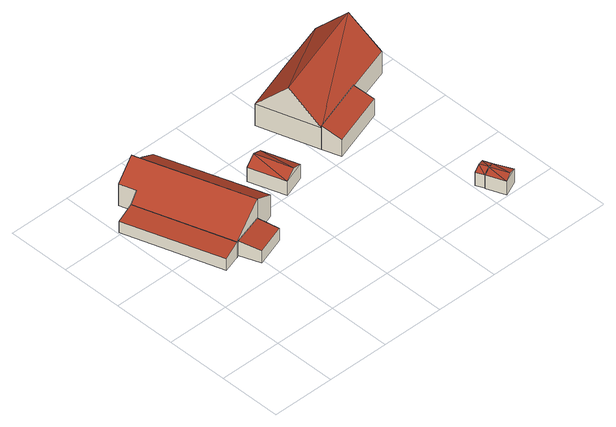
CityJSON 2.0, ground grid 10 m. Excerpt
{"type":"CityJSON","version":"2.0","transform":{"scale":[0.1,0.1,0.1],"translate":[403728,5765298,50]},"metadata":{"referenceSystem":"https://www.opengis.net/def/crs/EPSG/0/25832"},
"CityObjects":{
"building1":{"type":"Building","attributes":{"Gemeindeschluessel":"05515000","Geometrietyp2DReferenz":"3000","function":"31001_2700","roofType":"2100","measuredHeight":2.6},"geometry":[{"type":"Solid","lod":"2","boundaries":[[[[0,1,2,3]],[[4,5,1,0]],[[6,7,5,4]],[[3,2,7,6]],[[4,0,3,6]],[[1,5,7,2]]]],"semantics":{"surfaces":[{"type":"WallSurface"},{"type":"RoofSurface"},{"type":"GroundSurface"}],"values":[[0,0,0,0,1,2]]}}]},
"building2":{"type":"Building","attributes":{"Gemeindeschluessel":"05515000","Geometrietyp2DReferenz":"3000","function":"31001_2700","roofType":"2100","measuredHeight":2.51},"geometry":[{"type":"Solid","lod":"2","boundaries":[[[[8,9,10,11]],[[12,13,9,8]],[[14,15,13,12]],[[11,10,15,14]],[[12,8,11,14]],[[9,13,15,10]]]],"semantics":{"surfaces":[{"type":"WallSurface"},{"type":"RoofSurface"},{"type":"GroundSurface"}],"values":[[0,0,0,0,1,2]]}}]},
"building3":{"type":"Building","attributes":{"Gemeindeschluessel":"05515000","Geometrietyp2DReferenz":"3000","function":"31001_2700","roofType":"2100","measuredHeight":6.09},"geometry":[{"type":"Solid","lod":"2","boundaries":[[[[16,17,18,0]],[[19,20,17,16]],[[21,22,20,19]],[[23,24,22,21]],[[25,26,24,23]],[[27,28,26,25]],[[4,29,28,27]],[[0,18,29,4]],[[27,25,23,21,19,16,0,4]],[[17,20,22,24,26,28,29,18]]]],"semantics":{"surfaces":[{"type":"WallSurface"},{"type":"RoofSurface"},{"type":"GroundSurface"}],"values":[[0,0,0,0,0,0,0,0,1,2]]}}]},
"building4":{"type":"Building","attributes":{"Gemeindeschluessel":"05515000","Geometrietyp2DReferenz":"3000","function":"31001_2700","roofType":"2100","measuredHeight":6.13},"geometry":[{"type":"Solid","lod":"2","boundaries":[[[[30,31,24,23]],[[32,33,31,30]],[[34,35,33,32]],[[25,26,35,34]],[[23,24,26,25]],[[34,32,30,23,25]],[[31,33,35,26,24]]]],"semantics":{"surfaces":[{"type":"WallSurface"},{"type":"RoofSurface"},{"type":"GroundSurface"}],"values":[[0,0,0,0,0,1,2]]}}]},
"building5":{"type":"Building","attributes":{"Gemeindeschluessel":"05515000","Geometrietyp2DReferenz":"3000","function":"31001_2700","roofType":"3100","measuredHeight":3.42},"geometry":[{"type":"Solid","lod":"2","boundaries":[[[[36,37,38,39]],[[40,41,37,36]],[[42,43,41,40]],[[39,38,43,42]],[[36,44,40]],[[42,45,39]],[[44,36,39]],[[39,45,44]],[[40,44,45]],[[45,42,40]],[[37,41,43,38]]]],"semantics":{"surfaces":[{"type":"WallSurface"},{"type":"RoofSurface"},{"type":"GroundSurface"}],"values":[[0,0,0,0,0,0,1,1,1,1,2]]}}]},
"building6":{"type":"Building","attributes":{"Gemeindeschluessel":"05515000","Geometrietyp2DReferenz":"3000","function":"31001_2700","roofType":"2100","measuredHeight":4.05},"geometry":[{"type":"Solid","lod":"2","boundaries":[[[[46,47,48,49]],[[50,51,47,46]],[[52,53,51,50]],[[49,48,53,52]],[[50,46,49,52]],[[47,51,53,48]]]],"semantics":{"surfaces":[{"type":"WallSurface"},{"type":"RoofSurface"},{"type":"GroundSurface"}],"values":[[0,0,0,0,1,2]]}}]},
"building7":{"type":"Building","attributes":{"Gemeindeschluessel":"05515000","Geometrietyp2DReferenz":"3000","function":"51009_1610","roofType":"3100","measuredHeight":2.68},"geometry":[{"type":"Solid","lod":"2","boundaries":[[[[54,55,56,57]],[[58,59,55,54]],[[60,61,59,58]],[[57,56,61,60]],[[54,62,58]],[[60,63,57]],[[62,54,57]],[[57,63,62]],[[58,62,63]],[[63,60,58]],[[55,59,61,56]]]],"semantics":{"surfaces":[{"type":"WallSurface"},{"type":"RoofSurface"},{"type":"GroundSurface"}],"values":[[0,0,0,0,0,0,1,1,1,1,2]]}}]},
"building8":{"type":"Building","attributes":{"Gemeindeschluessel":"05515000","Geometrietyp2DReferenz":"3000","function":"31001_1310","roofType":"3100","measuredHeight":2.71},"geometry":[{"type":"Solid","lod":"2","boundaries":[[[[64,65,66,54]],[[67,68,65,64]],[[58,69,68,67]],[[54,66,69,58]],[[64,70,67]],[[58,71,54]],[[70,64,54]],[[54,71,70]],[[67,70,71]],[[71,58,67]],[[65,68,69,66]]]],"semantics":{"surfaces":[{"type":"WallSurface"},{"type":"RoofSurface"},{"type":"GroundSurface"}],"values":[[0,0,0,0,0,0,1,1,1,1,2]]}}]},
"building9":{"type":"Building","attributes":{"Gemeindeschluessel":"05515000","Geometrietyp2DReferenz":"3000","function":"31001_1000","roofType":"3100","measuredHeight":8.72},"address":[{"country":"Germany","locality":"Münster","thoroughfareNumber":"233","thoroughfareName":"Am Max-Klemens-Kanal"}],"geometry":[{"type":"Solid","lod":"2","boundaries":[[[[72,73,74,75]],[[76,77,73,72]],[[78,51,77,76]],[[79,47,51,78]],[[80,81,47,79]],[[75,74,81,80]],[[82,72,83]],[[72,75,80,83]],[[78,76,82,79]],[[83,79,82]],[[82,76,72]],[[83,80,79]],[[73,77,51,47,81,74]]]],"semantics":{"surfaces":[{"type":"WallSurface"},{"type":"RoofSurface"},{"type":"GroundSurface"}],"values":[[0,0,0,0,0,0,1,1,1,1,0,0,2]]}}]}
},
"vertices":[
[31,311,33],[31,311,7],[1,303,7],[1,303,27],[80,160,33],[80,160,7],[51,151,27],[51,151,7],
[142,144,29],[142,144,8],[132,176,8],[132,176,33],[94,128,29],[94,128,8],[82,161,33],[82,161,8],
[47,317,44],[47,317,6],[31,311,6],[39,343,44],[39,343,6],[73,354,67],[73,354,6],[77,342,67],[77,342,6],[132,176,67],[132,176,6],[82,161,34],[82,161,6],[80,160,6],
[84,345,62],[84,345,6],[114,355,42],[114,355,6],[168,188,44],[168,188,6],
[247,213,33],[247,213,8],[228,270,8],[228,270,33],[211,201,33],[211,201,8],[192,258,33],[192,258,8],[229,207,42],[210,264,42],
[306,235,50],[306,235,9],[316,206,9],[316,206,38],[393,264,50],[393,264,9],[403,235,38],[403,235,9],
[431,40,32],[431,40,9],[425,53,9],[425,53,32],[408,30,32],[408,30,9],[402,43,32],[402,43,9],[420,35,36],[414,48,36],
[444,12,32],[444,12,8],[431,40,8],[420,1,32],[420,1,8],[408,30,8],[432,7,35],[420,35,35],
[437,382,47],[437,382,9],[358,357,9],[358,357,47],[468,288,47],[468,288,9],[393,264,47],[306,235,47],[276,330,47],[276,330,9],[452,335,96],[291,282,96]
]}
